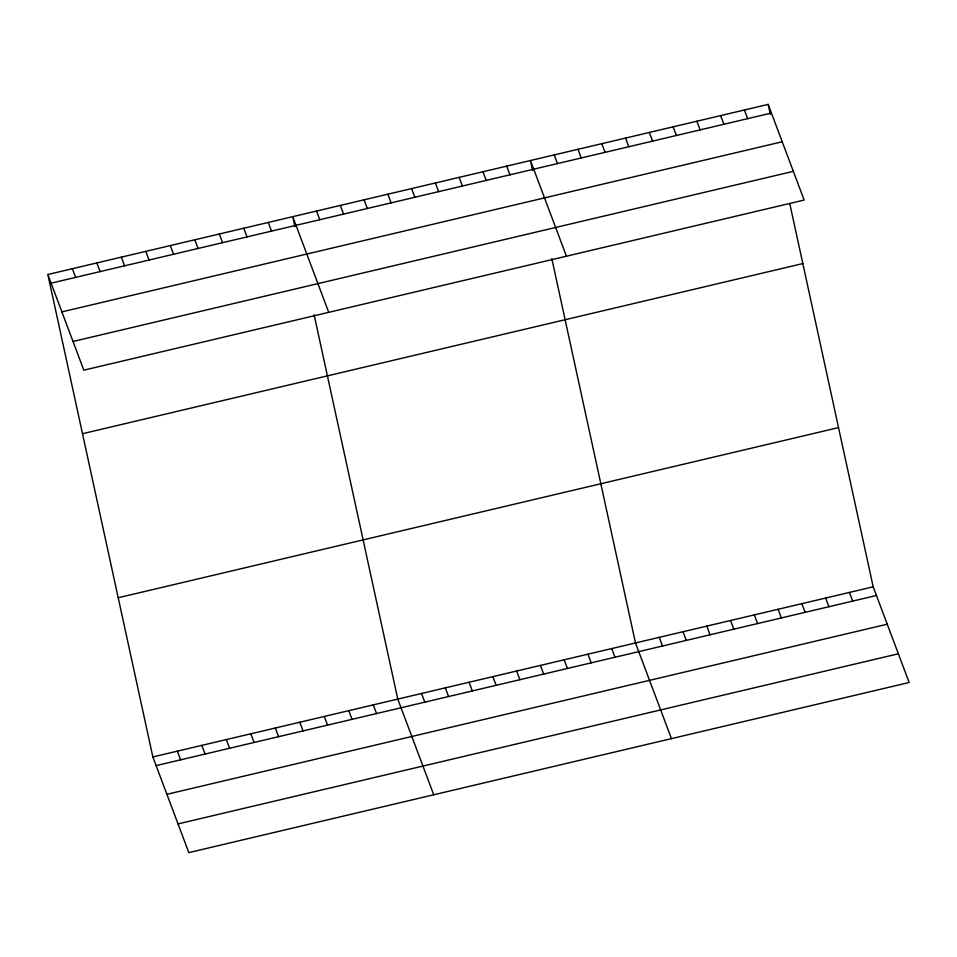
<?xml version="1.0" encoding="UTF-8"?>
<svg xmlns="http://www.w3.org/2000/svg" width="957" height="957" viewBox="0 0 957 957"><rect width="100%" height="100%" fill="white"/><g stroke="black" fill="none" stroke-linecap="round" stroke-linejoin="round"><path stroke-width="1.44" d="M47.85 274.503L768.172 104.385L804.143 200.061L83.809 370.18L47.85 274.503L152.857 756.939L188.828 852.615L909.15 682.497L873.191 586.82L789.836 203.877M51.104 283.176L771.438 113.046M61.906 311.886L782.228 141.756M73.019 341.47L793.341 171.339M82.505 433.712L802.827 263.582M118.201 597.742L838.535 427.612M152.857 756.939L873.191 586.82M156.123 765.612L876.445 595.493M166.913 794.322L887.235 624.203M178.026 823.905L898.36 653.787M744.402 109.995L747.668 118.668M720.633 115.606L723.899 124.278M696.863 121.216L700.117 129.889M849.421 592.431L852.675 601.104M673.094 126.838L676.348 135.499M825.652 598.053L828.906 606.714M649.324 132.449L652.578 141.122M801.87 603.664L805.136 612.336M625.555 138.059L628.809 146.732M778.101 609.274L781.367 617.947M601.786 143.682L605.039 152.342M754.331 614.884L757.597 623.557M578.016 149.292L581.27 157.965M730.562 620.507L733.816 629.168M554.235 154.902L557.5 163.575M706.792 626.117L710.046 634.79M566.436 256.201L530.465 160.525L532.63 170.466M683.023 631.728L686.277 640.4M506.696 166.135L509.961 174.808M659.253 637.35L662.507 646.011M482.926 171.746L486.192 180.418M671.443 738.637L635.484 642.96L551.818 258.605M459.157 177.368L462.41 186.029M611.714 648.571L614.968 657.244M435.387 182.978L438.641 191.651M587.933 654.193L591.199 662.854M411.618 188.589L414.871 197.262M564.163 659.804L567.429 668.476M387.848 194.211L391.102 202.872M540.394 665.414L543.66 674.087M364.079 199.822L367.332 208.494M516.624 671.036L519.89 679.697M340.297 205.432L343.563 214.105M492.855 676.647L496.109 685.32M316.528 211.042L319.794 219.715M469.086 682.257L472.339 690.93M328.73 312.341L292.758 216.665L294.923 226.618M445.316 687.868L448.57 696.54M268.271 222.443L271.525 231.115M421.547 693.49L424.8 702.151M243.784 228.233L247.038 236.905M433.736 794.777L397.777 699.1L314.111 314.745M219.285 234.01L222.55 242.683M373.278 704.89L376.544 713.551M194.797 239.8L198.051 248.473M348.791 710.668L352.044 719.341M170.31 245.578L173.564 254.251M324.303 716.458L327.557 725.119M145.811 251.368L149.077 260.041M299.804 722.236L303.07 730.909M121.324 257.146L124.577 265.819M275.317 728.026L278.571 736.687M96.836 262.936L100.09 271.609M250.83 733.804L254.084 742.476M72.337 268.726L75.603 277.386M226.331 739.594L229.596 748.266M201.843 745.371L205.097 754.044M177.356 751.161L180.61 759.834M768.172 104.385L770.337 114.326"/></g></svg>
